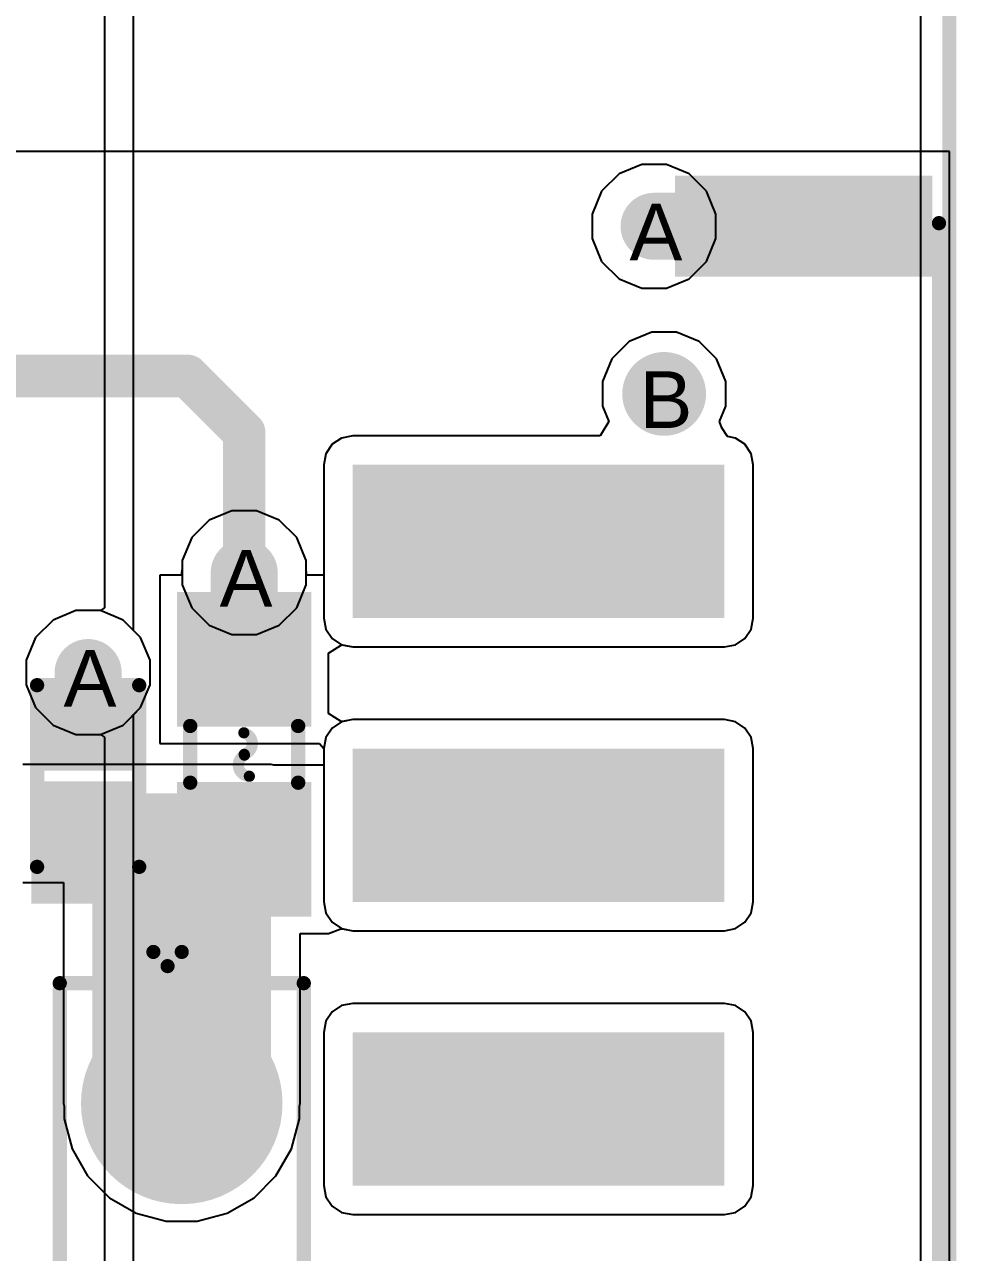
# Model space of a CAD drawing. Header units: inches. Extents: x 0 to 5271, y 0 to 5417.
# Drawn here: x 141.72 to 150.06, y 28.5 to 39.49 of the extents above; entities that cross this region are included whole.
import ezdxf

# ---------------------------------------------------------------- set-up
doc = ezdxf.new("R2010")
doc.units = ezdxf.units.IN
for name, color, linetype in [('Board_Outline', 216, 'Continuous'), ('Bottom Layer', 5, 'Continuous'), ('Bottom Overlay', 54, 'Continuous'), ('Bottom Paste', 16, 'Continuous'), ('Bottom Solder', 6, 'Continuous'), ('Drill Drawing', 1, 'Continuous'), ('Keep-Out Layer', 6, 'Continuous'), ('L2_GND1', 16, 'Continuous'), ('L3_SIG1', 76, 'Continuous'), ('L4_PWR', 90, 'Continuous'), ('L5_GND2', 156, 'Continuous'), ('L6_SIG2', 130, 'Continuous'), ('L7_GND3', 216, 'Continuous'), ('Pad Holes', 156, 'Continuous'), ('Top Layer', 1, 'Continuous'), ('Top Overlay', 2, 'Continuous'), ('Top Paste', 8, 'Continuous'), ('Top Solder', 216, 'Continuous'), ('Via Holes', 16, 'Continuous')]:
    doc.layers.add(name, color=color, linetype=linetype)
doc.styles.add('Arial', font='', dxfattribs={"height": 0.2})
doc.styles.get('Arial').set_extended_font_data('Arial')

# ---------------------------------------------------------------- blocks, each defined once
blk = doc.blocks.new('P____4_P___264')
at = {"layer": 'Top Layer'}
h = blk.add_hatch(color=1, dxfattribs=at)
edge = h.paths.add_edge_path()
edge.add_arc((-3.75, 0), 0.8, 0, 360)
h = blk.add_hatch(color=1, dxfattribs=at)
edge = h.paths.add_edge_path()
edge.add_arc((-1.25, 0), 0.8, 0, 360)
h = blk.add_hatch(color=1, dxfattribs=at)
edge = h.paths.add_edge_path()
edge.add_arc((1.25, 0), 0.8, 0, 360)
h = blk.add_hatch(color=1, dxfattribs=at)
edge = h.paths.add_edge_path()
edge.add_arc((3.75, 0), 0.8, 0, 360)
at = {"layer": 'Top Paste'}
h = blk.add_hatch(color=8, dxfattribs=at)
edge = h.paths.add_edge_path()
edge.add_arc((-3.75, 0), 0.8, 0, 360)
h = blk.add_hatch(color=8, dxfattribs=at)
edge = h.paths.add_edge_path()
edge.add_arc((-1.25, 0), 0.8, 0, 360)
h = blk.add_hatch(color=8, dxfattribs=at)
edge = h.paths.add_edge_path()
edge.add_arc((1.25, 0), 0.8, 0, 360)
h = blk.add_hatch(color=8, dxfattribs=at)
edge = h.paths.add_edge_path()
edge.add_arc((3.75, 0), 0.8, 0, 360)
at = {"layer": 'Top Solder'}
h = blk.add_hatch(color=216, dxfattribs=at)
edge = h.paths.add_edge_path()
edge.add_arc((-3.75, 0), 0.902, 0, 360)
h = blk.add_hatch(color=216, dxfattribs=at)
edge = h.paths.add_edge_path()
edge.add_arc((-1.25, 0), 0.902, 0, 360)
h = blk.add_hatch(color=216, dxfattribs=at)
edge = h.paths.add_edge_path()
edge.add_arc((1.25, 0), 0.902, 0, 360)
h = blk.add_hatch(color=216, dxfattribs=at)
edge = h.paths.add_edge_path()
edge.add_arc((3.75, 0), 0.902, 0, 360)
at = {"layer": 'Top Overlay'}
for points in [[(4.826, 1.092, 0.127, 0.127, 0), (-4.826, 1.092, 0.127, 0.127, 0)], [(-4.826, -1.092, 0.127, 0.127, 0), (-4.826, 1.092, 0.127, 0.127, 0)], [(4.826, -1.092, 0.127, 0.127, 0), (4.826, 1.092, 0.127, 0.127, 0)], [(-4.978, -0.127, 0.127, 0.127, 0), (-5.105, 0, 0.127, 0.127, 0)], [(-5.105, -0.254, 0.127, 0.127, 0), (-5.105, 0, 0.127, 0.127, 0)], [(-5.105, -0.254, 0.127, 0.127, 0), (-4.978, -0.127, 0.127, 0.127, 0)], [(4.826, -1.092, 0.127, 0.127, 0), (-4.826, -1.092, 0.127, 0.127, 0)]]:
    blk.add_lwpolyline(points, format="xyseb", dxfattribs=at)
for points in [[(-4.858, 1.092, 0.0635, 0.0635, 1), (-4.794, 1.092, 0.0635, 0.0635, 1)], [(-4.858, 1.092, 0.0635, 0.0635, 1), (-4.794, 1.092, 0.0635, 0.0635, 1)], [(4.794, 1.092, 0.0635, 0.0635, 1), (4.858, 1.092, 0.0635, 0.0635, 1)], [(4.794, 1.092, 0.0635, 0.0635, 1), (4.858, 1.092, 0.0635, 0.0635, 1)], [(-5.137, 0, 0.0635, 0.0635, 1), (-5.074, 0, 0.0635, 0.0635, 1)], [(-5.137, 0, 0.0635, 0.0635, 1), (-5.074, 0, 0.0635, 0.0635, 1)], [(-5.01, -0.127, 0.0635, 0.0635, 1), (-4.947, -0.127, 0.0635, 0.0635, 1)], [(-5.01, -0.127, 0.0635, 0.0635, 1), (-4.947, -0.127, 0.0635, 0.0635, 1)], [(-5.137, -0.254, 0.0635, 0.0635, 1), (-5.074, -0.254, 0.0635, 0.0635, 1)], [(-5.137, -0.254, 0.0635, 0.0635, 1), (-5.074, -0.254, 0.0635, 0.0635, 1)], [(-4.858, -1.092, 0.0635, 0.0635, 1), (-4.794, -1.092, 0.0635, 0.0635, 1)], [(-4.858, -1.092, 0.0635, 0.0635, 1), (-4.794, -1.092, 0.0635, 0.0635, 1)], [(4.794, -1.092, 0.0635, 0.0635, 1), (4.858, -1.092, 0.0635, 0.0635, 1)], [(4.794, -1.092, 0.0635, 0.0635, 1), (4.858, -1.092, 0.0635, 0.0635, 1)]]:
    blk.add_lwpolyline(points, format="xyseb", close=True, dxfattribs=at)
blk = doc.blocks.new('XKNANO_113_B_295')
at = {"layer": 'Bottom Layer'}
blk.add_hatch(color=5, dxfattribs=at).paths.add_polyline_path([(-6.85, 7.79), (-6.15, 7.79), (-6.15, 5.69), (-6.85, 5.69)])
at = {"layer": 'Bottom Paste'}
blk.add_hatch(color=16, dxfattribs=at).paths.add_polyline_path([(-6.85, 7.79), (-6.15, 7.79), (-6.15, 5.69), (-6.85, 5.69)])
at = {"layer": 'Bottom Solder'}
for points in [[(-6.952, 7.892), (-6.048, 7.892), (-6.048, 5.588), (-6.952, 5.588)], [(-5.102, 5.592), (-4.898, 5.592), (-4.898, 5.388), (-5.102, 5.388)]]:
    blk.add_hatch(color=6, dxfattribs=at).paths.add_polyline_path(points)
at = {"layer": 'Keep-Out Layer'}
for points in [[(-4.366, 2.702), (-2.994, 2.702), (-2.994, 6.029), (-4.366, 6.029)], [(-1.826, 2.702), (-0.454, 2.702), (-0.454, 6.029), (-1.826, 6.029)], [(0.714, 2.702), (2.086, 2.702), (2.086, 6.029), (0.714, 6.029)]]:
    blk.add_hatch(color=6, dxfattribs=at).paths.add_polyline_path(points)
at = {"layer": 'Pad Holes'}
h = blk.add_hatch(color=7, dxfattribs=at)
edge = h.paths.add_edge_path()
edge.add_arc((-5, 5.49), 0.375, 0, 360)
at = {"layer": 'Top Solder'}
blk.add_hatch(color=216, dxfattribs=at).paths.add_polyline_path([(-5.102, 5.592), (-4.898, 5.592), (-4.898, 5.388), (-5.102, 5.388)])
at = {"layer": 'Bottom Overlay'}
blk.add_lwpolyline([(6.502, 7.95, 0.127, 0.127, 0), (-6.528, 7.95, 0.127, 0.127, 0)], format="xyseb", dxfattribs=at)
blk.add_lwpolyline([(-6.56, 7.95, 0.0635, 0.0635, 1), (-6.496, 7.95, 0.0635, 0.0635, 1)], format="xyseb", close=True, dxfattribs=at)
blk = doc.blocks.new('F____0603_299')
at = {"layer": 'Top Layer'}
for points in [[(-0.35, -0.5), (-1.35, -0.5), (-1.35, 0.5), (-0.35, 0.5)], [(1.35, -0.5), (0.35, -0.5), (0.35, 0.5), (1.35, 0.5)]]:
    blk.add_hatch(color=1, dxfattribs=at).paths.add_polyline_path(points)
at = {"layer": 'Top Paste'}
for points in [[(-0.35, -0.5), (-1.35, -0.5), (-1.35, 0.5), (-0.35, 0.5)], [(1.35, -0.5), (0.35, -0.5), (0.35, 0.5), (1.35, 0.5)]]:
    blk.add_hatch(color=8, dxfattribs=at).paths.add_polyline_path(points)
at = {"layer": 'Top Solder'}
for points in [[(-0.248, -0.602), (-1.452, -0.602), (-1.452, 0.602), (-0.248, 0.602)], [(1.452, -0.602), (0.248, -0.602), (0.248, 0.602), (1.452, 0.602)]]:
    blk.add_hatch(color=216, dxfattribs=at).paths.add_polyline_path(points)
at = {"layer": 'Top Overlay'}
for points in [[(0.254, 0.483, 0.127, 0.127, 0), (-0.254, 0.483, 0.127, 0.127, 0)], [(-0.193, -0.003, 0.1, 0.1, -0.770164), (0, 0, 0.1, 0.1, 0)], [(0.196, 0.046, 0.1, 0.1, -0.784117), (0.007, 0.002, 0.1, 0.1, 0)], [(0.254, -0.483, 0.127, 0.127, 0), (-0.254, -0.483, 0.127, 0.127, 0)]]:
    blk.add_lwpolyline(points, format="xyseb", dxfattribs=at)
for points in [[(-0.286, 0.483, 0.0635, 0.0635, 1), (-0.222, 0.483, 0.0635, 0.0635, 1)], [(0.222, 0.483, 0.0635, 0.0635, 1), (0.286, 0.483, 0.0635, 0.0635, 1)], [(-0.218, -0.003, 0.05, 0.05, 1), (-0.168, -0.003, 0.05, 0.05, 1)], [(-0.025, 0, 0.05, 0.05, 1), (0.025, 0, 0.05, 0.05, 1)], [(-0.018, 0.002, 0.05, 0.05, 1), (0.032, 0.002, 0.05, 0.05, 1)], [(0.171, 0.046, 0.05, 0.05, 1), (0.221, 0.046, 0.05, 0.05, 1)], [(-0.286, -0.483, 0.0635, 0.0635, 1), (-0.222, -0.483, 0.0635, 0.0635, 1)], [(0.222, -0.483, 0.0635, 0.0635, 1), (0.286, -0.483, 0.0635, 0.0635, 1)]]:
    blk.add_lwpolyline(points, format="xyseb", close=True, dxfattribs=at)
blk = doc.blocks.new('DFN1006_2L__301')
at = {"layer": 'Top Layer'}
for points in [[(-0.7, 0.33), (-0.15, 0.33), (-0.15, -0.33), (-0.7, -0.33)], [(0.15, 0.33), (0.7, 0.33), (0.7, -0.33), (0.15, -0.33)]]:
    blk.add_hatch(color=1, dxfattribs=at).paths.add_polyline_path(points)
at = {"layer": 'Top Overlay'}
blk.add_hatch(color=2, dxfattribs=at).paths.add_polyline_path([(-1.143, -0.507), (-0.813, -0.507), (-0.813, 0.509), (-1.143, 0.509)])
at = {"layer": 'Top Paste'}
for points in [[(-0.7, 0.33), (-0.15, 0.33), (-0.15, -0.33), (-0.7, -0.33)], [(0.15, 0.33), (0.7, 0.33), (0.7, -0.33), (0.15, -0.33)]]:
    blk.add_hatch(color=8, dxfattribs=at).paths.add_polyline_path(points)
at = {"layer": 'Top Solder'}
for points in [[(-0.802, 0.432), (-0.048, 0.432), (-0.048, -0.432), (-0.802, -0.432)], [(0.048, 0.432), (0.802, 0.432), (0.802, -0.432), (0.048, -0.432)]]:
    blk.add_hatch(color=216, dxfattribs=at).paths.add_polyline_path(points)
at = {"layer": 'Top Overlay'}
for points in [[(-0.813, 0.457, 0.127, 0.127, 0), (-0.813, -0.457, 0.127, 0.127, 0)], [(-0.813, 0.457, 0.127, 0.127, 0), (0.813, 0.457, 0.127, 0.127, 0)], [(0.813, 0.457, 0.127, 0.127, 0), (0.813, -0.457, 0.127, 0.127, 0)], [(-0.813, -0.457, 0.127, 0.127, 0), (0.813, -0.457, 0.127, 0.127, 0)]]:
    blk.add_lwpolyline(points, format="xyseb", dxfattribs=at)
for points in [[(-0.845, 0.457, 0.0635, 0.0635, 1), (-0.781, 0.457, 0.0635, 0.0635, 1)], [(-0.845, 0.457, 0.0635, 0.0635, 1), (-0.781, 0.457, 0.0635, 0.0635, 1)], [(0.781, 0.457, 0.0635, 0.0635, 1), (0.845, 0.457, 0.0635, 0.0635, 1)], [(0.781, 0.457, 0.0635, 0.0635, 1), (0.845, 0.457, 0.0635, 0.0635, 1)], [(-0.845, -0.457, 0.0635, 0.0635, 1), (-0.781, -0.457, 0.0635, 0.0635, 1)], [(-0.845, -0.457, 0.0635, 0.0635, 1), (-0.781, -0.457, 0.0635, 0.0635, 1)], [(0.781, -0.457, 0.0635, 0.0635, 1), (0.845, -0.457, 0.0635, 0.0635, 1)], [(0.781, -0.457, 0.0635, 0.0635, 1), (0.845, -0.457, 0.0635, 0.0635, 1)]]:
    blk.add_lwpolyline(points, format="xyseb", close=True, dxfattribs=at)

msp = doc.modelspace()

# ---------------------------------------------------------------- hatches: boundary and pattern name
at = {"layer": 'Bottom Layer'}
h = msp.add_hatch(color=5, dxfattribs=at)
edge = h.paths.add_edge_path()
edge.add_arc((147.357, 37.686), 0.3, 0, 360)
msp.add_hatch(color=5, dxfattribs=at).paths.add_polyline_path([(148.697, 37.386), (148.697, 37.987), (147.357, 37.987), (147.357, 37.386)])
h = msp.add_hatch(color=5, dxfattribs=at)
edge = h.paths.add_edge_path()
edge.add_arc((143.688, 34.586), 0.3, 0, 360)
h = msp.add_hatch(color=5, dxfattribs=at)
edge = h.paths.add_edge_path()
edge.add_arc((142.291, 33.692), 0.3, 0, 360)
at = {"layer": 'L2_GND1'}
h = msp.add_hatch(color=16, dxfattribs=at)
edge = h.paths.add_edge_path()
edge.add_arc((147.357, 37.686), 0.3, 0, 360)
h = msp.add_hatch(color=16, dxfattribs=at)
edge = h.paths.add_edge_path()
edge.add_arc((143.688, 34.586), 0.3, 0, 360)
h = msp.add_hatch(color=16, dxfattribs=at)
edge = h.paths.add_edge_path()
edge.add_arc((142.291, 33.692), 0.3, 0, 360)
at = {"layer": 'L3_SIG1'}
h = msp.add_hatch(color=76, dxfattribs=at)
edge = h.paths.add_edge_path()
edge.add_arc((147.357, 37.686), 0.3, 0, 360)
h = msp.add_hatch(color=76, dxfattribs=at)
edge = h.paths.add_edge_path()
edge.add_arc((143.688, 34.586), 0.3, 0, 360)
h = msp.add_hatch(color=76, dxfattribs=at)
edge = h.paths.add_edge_path()
edge.add_arc((142.291, 33.692), 0.3, 0, 360)
at = {"layer": 'L4_PWR'}
h = msp.add_hatch(color=90, dxfattribs=at)
edge = h.paths.add_edge_path()
edge.add_arc((147.357, 37.686), 0.3, 0, 360)
h = msp.add_hatch(color=90, dxfattribs=at)
edge = h.paths.add_edge_path()
edge.add_arc((143.688, 34.586), 0.3, 0, 360)
h = msp.add_hatch(color=90, dxfattribs=at)
edge = h.paths.add_edge_path()
edge.add_arc((142.291, 33.692), 0.3, 0, 360)
at = {"layer": 'L5_GND2'}
h = msp.add_hatch(color=156, dxfattribs=at)
edge = h.paths.add_edge_path()
edge.add_arc((147.357, 37.686), 0.3, 0, 360)
h = msp.add_hatch(color=156, dxfattribs=at)
edge = h.paths.add_edge_path()
edge.add_arc((143.688, 34.586), 0.3, 0, 360)
h = msp.add_hatch(color=156, dxfattribs=at)
edge = h.paths.add_edge_path()
edge.add_arc((142.291, 33.692), 0.3, 0, 360)
at = {"layer": 'L6_SIG2'}
h = msp.add_hatch(color=130, dxfattribs=at)
edge = h.paths.add_edge_path()
edge.add_arc((147.357, 37.686), 0.3, 0, 360)
h = msp.add_hatch(color=130, dxfattribs=at)
edge = h.paths.add_edge_path()
edge.add_arc((143.688, 34.586), 0.3, 0, 360)
h = msp.add_hatch(color=130, dxfattribs=at)
edge = h.paths.add_edge_path()
edge.add_arc((142.291, 33.692), 0.3, 0, 360)
at = {"layer": 'L7_GND3'}
h = msp.add_hatch(color=216, dxfattribs=at)
edge = h.paths.add_edge_path()
edge.add_arc((147.357, 37.686), 0.3, 0, 360)
h = msp.add_hatch(color=216, dxfattribs=at)
edge = h.paths.add_edge_path()
edge.add_arc((143.688, 34.586), 0.3, 0, 360)
h = msp.add_hatch(color=216, dxfattribs=at)
edge = h.paths.add_edge_path()
edge.add_arc((142.291, 33.692), 0.3, 0, 360)
at = {"layer": 'Top Layer'}
h = msp.add_hatch(color=1, dxfattribs=at)
edge = h.paths.add_edge_path()
edge.add_arc((147.357, 37.686), 0.3, 0, 360)
h = msp.add_hatch(color=1, dxfattribs=at)
edge = h.paths.add_edge_path()
edge.add_arc((143.688, 34.586), 0.3, 0, 360)
for points in [[(143.988, 34.586), (143.387, 34.586), (143.387, 33.809), (143.988, 33.809)], [(142.591, 33.692), (141.99, 33.692), (141.99, 32.914), (142.591, 32.914)], [(142.329, 29.836), (143.929, 29.836), (143.929, 32.61), (142.329, 32.61)]]:
    msp.add_hatch(color=1, dxfattribs=at).paths.add_polyline_path(points)
h = msp.add_hatch(color=1, dxfattribs=at)
edge = h.paths.add_edge_path()
edge.add_arc((142.291, 33.692), 0.3, 0, 360)
at = {"layer": 'Via Holes'}
h = msp.add_hatch(color=7, dxfattribs=at)
edge = h.paths.add_edge_path()
edge.add_arc((147.357, 37.686), 0.15, 0, 360)
h = msp.add_hatch(color=7, dxfattribs=at)
edge = h.paths.add_edge_path()
edge.add_arc((143.688, 34.586), 0.15, 0, 360)
h = msp.add_hatch(color=7, dxfattribs=at)
edge = h.paths.add_edge_path()
edge.add_arc((142.291, 33.692), 0.15, 0, 360)

# ---------------------------------------------------------------- linework, layer by layer
at = {"layer": 'Board_Outline'}
msp.add_lwpolyline([(150, 0, 0.127, 0.127, 0), (150, 110, 0.127, 0.127, 0)], format="xyseb", dxfattribs=at)
at = {"layer": 'Bottom Layer'}
for p, q in [((149.741, 53.094), (149.741, 38.354)), ((150, 38.354), (134.544, 38.354)), ((149.741, 38.354), (134.544, 38.354)), ((150, 9.511), (150, 38.354))]:
    msp.add_line(p, q, dxfattribs=at)
for points in [[(136.677, 36.347, 0.381, 0.381, 0), (143.18, 36.347, 0.381, 0.381, 0)], [(143.18, 36.347, 0.381, 0.381, 0), (143.688, 35.839, 0.381, 0.381, 0)], [(143.688, 34.586, 0.381, 0.381, 0), (143.688, 35.839, 0.381, 0.381, 0)]]:
    msp.add_lwpolyline(points, format="xyseb", dxfattribs=at)
for points in [[(143.085, 36.347, 0.191, 0.191, 1), (143.275, 36.347, 0.191, 0.191, 1)], [(143.085, 36.347, 0.191, 0.191, 1), (143.275, 36.347, 0.191, 0.191, 1)], [(143.593, 35.839, 0.191, 0.191, 1), (143.783, 35.839, 0.191, 0.191, 1)], [(143.593, 35.839, 0.191, 0.191, 1), (143.783, 35.839, 0.191, 0.191, 1)], [(143.593, 34.586, 0.191, 0.191, 1), (143.783, 34.586, 0.191, 0.191, 1)]]:
    msp.add_lwpolyline(points, format="xyseb", close=True, dxfattribs=at)
at = {"layer": 'L2_GND1'}
for p, q in [((149.741, 42.309), (149.741, 0.483)), ((147.043, 38.156), (146.887, 38)), ((147.247, 38.24), (147.043, 38.156)), ((147.467, 38.24), (147.247, 38.24)), ((147.671, 38.156), (147.467, 38.24)), ((147.827, 38), (147.671, 38.156)), ((146.887, 38), (146.803, 37.796)), ((147.911, 37.796), (147.827, 38)), ((146.803, 37.796), (146.803, 37.576)), ((147.911, 37.576), (147.911, 37.796)), ((146.803, 37.576), (146.887, 37.372)), ((147.827, 37.372), (147.911, 37.576)), ((146.887, 37.372), (147.043, 37.216)), ((147.671, 37.216), (147.827, 37.372)), ((147.043, 37.216), (147.247, 37.132)), ((147.467, 37.132), (147.671, 37.216)), ((147.247, 37.132), (147.467, 37.132)), ((147.337, 36.739), (147.134, 36.655)), ((147.557, 36.739), (147.337, 36.739)), ((147.76, 36.655), (147.557, 36.739)), ((147.134, 36.655), (146.978, 36.499)), ((147.916, 36.499), (147.76, 36.655)), ((146.978, 36.499), (146.894, 36.296)), ((148, 36.296), (147.916, 36.499)), ((146.894, 36.296), (146.894, 36.076)), ((148, 36.076), (148, 36.296)), ((146.894, 36.076), (146.951, 35.938)), ((147.943, 35.938), (148, 36.076)), ((146.951, 35.938), (146.874, 35.811)), ((147.962, 35.882), (147.943, 35.938)), ((148.014, 35.806), (147.962, 35.882)), ((144.475, 35.735), (144.419, 35.651)), ((144.559, 35.791), (144.475, 35.735)), ((144.659, 35.811), (144.559, 35.791)), ((146.874, 35.811), (144.659, 35.811)), ((148.015, 35.805), (148.014, 35.806)), ((148.085, 35.791), (148.015, 35.805)), ((148.169, 35.735), (148.085, 35.791)), ((148.225, 35.651), (148.169, 35.735)), ((144.419, 35.651), (144.4, 35.552)), ((148.245, 35.552), (148.225, 35.651)), ((144.4, 35.552), (144.4, 34.18)), ((148.245, 34.18), (148.245, 35.552)), ((143.578, 35.14), (143.374, 35.056)), ((143.798, 35.14), (143.578, 35.14)), ((144.002, 35.056), (143.798, 35.14)), ((143.374, 35.056), (143.218, 34.9)), ((144.158, 34.9), (144.002, 35.056)), ((143.218, 34.9), (143.134, 34.696)), ((144.242, 34.696), (144.158, 34.9)), ((143.134, 34.696), (143.134, 34.476)), ((144.242, 34.476), (144.242, 34.696)), ((143.134, 34.476), (143.218, 34.272)), ((144.158, 34.272), (144.242, 34.476)), ((142.181, 34.246), (141.977, 34.162)), ((142.401, 34.246), (142.181, 34.246)), ((142.605, 34.162), (142.401, 34.246)), ((143.218, 34.272), (143.374, 34.117)), ((144.002, 34.117), (144.158, 34.272)), ((144.4, 34.18), (144.419, 34.081)), ((148.225, 34.081), (148.245, 34.18)), ((141.977, 34.162), (141.821, 34.006)), ((142.761, 34.006), (142.605, 34.162)), ((143.374, 34.117), (143.578, 34.032)), ((143.798, 34.032), (144.002, 34.117)), ((144.419, 34.081), (144.475, 33.997)), ((148.169, 33.997), (148.225, 34.081)), ((141.821, 34.006), (141.737, 33.802)), ((142.845, 33.802), (142.761, 34.006)), ((143.578, 34.032), (143.798, 34.032)), ((144.475, 33.997), (144.559, 33.941)), ((148.085, 33.941), (148.169, 33.997)), ((144.559, 33.941), (144.659, 33.921)), ((144.659, 33.921), (147.986, 33.921)), ((147.986, 33.921), (148.085, 33.941)), ((141.737, 33.802), (141.737, 33.582)), ((142.845, 33.582), (142.845, 33.802)), ((141.737, 33.582), (141.821, 33.378)), ((142.761, 33.378), (142.845, 33.582)), ((141.821, 33.378), (141.977, 33.222)), ((142.605, 33.222), (142.761, 33.378)), ((141.977, 33.222), (142.181, 33.138)), ((142.401, 33.138), (142.605, 33.222)), ((144.476, 33.195), (144.419, 33.111)), ((144.56, 33.251), (144.476, 33.195)), ((144.659, 33.271), (144.56, 33.251)), ((147.986, 33.271), (144.659, 33.271)), ((148.085, 33.251), (147.986, 33.271)), ((148.169, 33.195), (148.085, 33.251)), ((148.225, 33.111), (148.169, 33.195)), ((142.181, 33.138), (142.401, 33.138)), ((144.419, 33.111), (144.4, 33.012)), ((148.245, 33.012), (148.225, 33.111)), ((144.4, 33.012), (144.4, 31.64)), ((148.245, 31.64), (148.245, 33.012)), ((144.4, 31.64), (144.419, 31.541)), ((144.419, 31.541), (144.476, 31.457)), ((148.169, 31.457), (148.225, 31.541)), ((148.225, 31.541), (148.245, 31.64)), ((144.476, 31.457), (144.56, 31.401)), ((148.085, 31.401), (148.169, 31.457)), ((144.56, 31.401), (144.659, 31.381)), ((144.659, 31.381), (147.986, 31.381)), ((147.986, 31.381), (148.085, 31.401)), ((144.56, 30.711), (144.476, 30.655)), ((144.659, 30.731), (144.56, 30.711)), ((147.986, 30.731), (144.659, 30.731)), ((148.085, 30.711), (147.986, 30.731)), ((148.169, 30.655), (148.085, 30.711)), ((144.419, 30.571), (144.4, 30.472)), ((144.476, 30.655), (144.419, 30.571)), ((148.225, 30.571), (148.169, 30.655)), ((148.245, 30.472), (148.225, 30.571)), ((144.4, 30.472), (144.4, 29.1)), ((148.245, 29.1), (148.245, 30.472)), ((144.4, 29.1), (144.419, 29.001)), ((148.225, 29.001), (148.245, 29.1)), ((144.419, 29.001), (144.476, 28.917)), ((144.476, 28.917), (144.56, 28.861)), ((148.085, 28.861), (148.169, 28.917)), ((148.169, 28.917), (148.225, 29.001)), ((144.56, 28.861), (144.659, 28.841)), ((144.659, 28.841), (147.986, 28.841)), ((147.986, 28.841), (148.085, 28.861))]:
    msp.add_line(p, q, dxfattribs=at)
at = {"layer": 'L3_SIG1'}
for p, q in [((149.741, 109.741), (149.741, 0.259)), ((147.337, 36.739), (147.134, 36.655)), ((147.557, 36.739), (147.337, 36.739)), ((147.76, 36.655), (147.557, 36.739)), ((147.134, 36.655), (146.978, 36.499)), ((147.916, 36.499), (147.76, 36.655)), ((146.978, 36.499), (146.894, 36.296)), ((148, 36.296), (147.916, 36.499)), ((146.894, 36.296), (146.894, 36.076)), ((148, 36.076), (148, 36.296)), ((146.894, 36.076), (146.951, 35.938)), ((147.943, 35.938), (148, 36.076)), ((146.951, 35.938), (146.874, 35.811)), ((147.962, 35.882), (147.943, 35.938)), ((148.014, 35.806), (147.962, 35.882)), ((144.475, 35.735), (144.419, 35.651)), ((144.559, 35.791), (144.475, 35.735)), ((144.659, 35.811), (144.559, 35.791)), ((146.874, 35.811), (144.659, 35.811)), ((148.015, 35.805), (148.014, 35.806)), ((148.085, 35.791), (148.015, 35.805)), ((148.169, 35.735), (148.085, 35.791)), ((148.225, 35.651), (148.169, 35.735)), ((144.419, 35.651), (144.4, 35.552)), ((148.245, 35.552), (148.225, 35.651)), ((144.4, 35.552), (144.4, 34.18)), ((148.245, 34.18), (148.245, 35.552)), ((143.578, 35.14), (143.374, 35.056)), ((143.798, 35.14), (143.578, 35.14)), ((144.002, 35.056), (143.798, 35.14)), ((143.374, 35.056), (143.218, 34.9)), ((144.158, 34.9), (144.002, 35.056)), ((143.218, 34.9), (143.134, 34.696)), ((144.242, 34.696), (144.158, 34.9)), ((143.134, 34.696), (143.134, 34.476)), ((144.242, 34.476), (144.242, 34.696)), ((143.134, 34.476), (143.218, 34.272)), ((144.158, 34.272), (144.242, 34.476)), ((143.218, 34.272), (143.374, 34.117)), ((144.002, 34.117), (144.158, 34.272)), ((144.4, 34.18), (144.419, 34.081)), ((148.225, 34.081), (148.245, 34.18)), ((143.374, 34.117), (143.578, 34.032)), ((143.798, 34.032), (144.002, 34.117)), ((144.419, 34.081), (144.475, 33.997)), ((148.169, 33.997), (148.225, 34.081)), ((143.578, 34.032), (143.798, 34.032)), ((144.475, 33.997), (144.559, 33.941)), ((148.085, 33.941), (148.169, 33.997)), ((144.559, 33.941), (144.659, 33.921)), ((144.659, 33.921), (147.986, 33.921)), ((147.986, 33.921), (148.085, 33.941)), ((144.476, 33.195), (144.419, 33.111)), ((144.56, 33.251), (144.476, 33.195)), ((144.659, 33.271), (144.56, 33.251)), ((147.986, 33.271), (144.659, 33.271)), ((148.085, 33.251), (147.986, 33.271)), ((148.169, 33.195), (148.085, 33.251)), ((148.225, 33.111), (148.169, 33.195)), ((144.419, 33.111), (144.4, 33.012)), ((148.245, 33.012), (148.225, 33.111)), ((144.4, 33.012), (144.4, 31.64)), ((148.245, 31.64), (148.245, 33.012)), ((144.4, 31.64), (144.419, 31.541)), ((144.419, 31.541), (144.476, 31.457)), ((148.169, 31.457), (148.225, 31.541)), ((148.225, 31.541), (148.245, 31.64)), ((144.476, 31.457), (144.56, 31.401)), ((148.085, 31.401), (148.169, 31.457)), ((144.56, 31.401), (144.659, 31.381)), ((144.659, 31.381), (147.986, 31.381)), ((147.986, 31.381), (148.085, 31.401)), ((144.56, 30.711), (144.476, 30.655)), ((144.659, 30.731), (144.56, 30.711)), ((147.986, 30.731), (144.659, 30.731)), ((148.085, 30.711), (147.986, 30.731)), ((148.169, 30.655), (148.085, 30.711)), ((144.419, 30.571), (144.4, 30.472)), ((144.476, 30.655), (144.419, 30.571)), ((148.225, 30.571), (148.169, 30.655)), ((148.245, 30.472), (148.225, 30.571)), ((144.4, 30.472), (144.4, 29.1)), ((148.245, 29.1), (148.245, 30.472)), ((144.4, 29.1), (144.419, 29.001)), ((148.225, 29.001), (148.245, 29.1)), ((144.419, 29.001), (144.476, 28.917)), ((144.476, 28.917), (144.56, 28.861)), ((148.085, 28.861), (148.169, 28.917)), ((148.169, 28.917), (148.225, 29.001)), ((144.56, 28.861), (144.659, 28.841)), ((144.659, 28.841), (147.986, 28.841)), ((147.986, 28.841), (148.085, 28.861))]:
    msp.add_line(p, q, dxfattribs=at)
at = {"layer": 'L4_PWR'}
for p, q in [((149.741, 42.309), (149.741, 11.582)), ((142.438, 41.967), (142.438, 34.271)), ((142.697, 34.069), (142.697, 41.967)), ((147.043, 38.156), (146.887, 38)), ((147.247, 38.24), (147.043, 38.156)), ((147.467, 38.24), (147.247, 38.24)), ((147.671, 38.156), (147.467, 38.24)), ((147.827, 38), (147.671, 38.156)), ((146.887, 38), (146.803, 37.796)), ((147.911, 37.796), (147.827, 38)), ((146.803, 37.796), (146.803, 37.576)), ((147.911, 37.576), (147.911, 37.796)), ((146.803, 37.576), (146.887, 37.372)), ((147.827, 37.372), (147.911, 37.576)), ((146.887, 37.372), (147.043, 37.216)), ((147.671, 37.216), (147.827, 37.372)), ((147.043, 37.216), (147.247, 37.132)), ((147.467, 37.132), (147.671, 37.216)), ((147.247, 37.132), (147.467, 37.132)), ((147.337, 36.739), (147.134, 36.655)), ((147.557, 36.739), (147.337, 36.739)), ((147.76, 36.655), (147.557, 36.739)), ((147.134, 36.655), (146.978, 36.499)), ((147.916, 36.499), (147.76, 36.655)), ((146.978, 36.499), (146.894, 36.296)), ((148, 36.296), (147.916, 36.499)), ((146.894, 36.296), (146.894, 36.076)), ((148, 36.076), (148, 36.296)), ((146.894, 36.076), (146.951, 35.938)), ((147.943, 35.938), (148, 36.076)), ((146.951, 35.938), (146.874, 35.811)), ((147.962, 35.882), (147.943, 35.938)), ((148.014, 35.806), (147.962, 35.882)), ((144.475, 35.735), (144.419, 35.651)), ((144.559, 35.791), (144.475, 35.735)), ((144.659, 35.811), (144.559, 35.791)), ((146.874, 35.811), (144.659, 35.811)), ((148.015, 35.805), (148.014, 35.806)), ((148.085, 35.791), (148.015, 35.805)), ((148.169, 35.735), (148.085, 35.791)), ((148.225, 35.651), (148.169, 35.735)), ((144.419, 35.651), (144.4, 35.552)), ((148.245, 35.552), (148.225, 35.651)), ((144.4, 35.552), (144.4, 34.18)), ((148.245, 34.18), (148.245, 35.552)), ((143.578, 35.14), (143.374, 35.056)), ((143.798, 35.14), (143.578, 35.14)), ((144.002, 35.056), (143.798, 35.14)), ((143.374, 35.056), (143.218, 34.9)), ((144.158, 34.9), (144.002, 35.056)), ((143.218, 34.9), (143.134, 34.696)), ((144.242, 34.696), (144.158, 34.9)), ((143.134, 34.696), (143.134, 34.476)), ((144.242, 34.476), (144.242, 34.696)), ((143.134, 34.476), (143.218, 34.272)), ((144.158, 34.272), (144.242, 34.476)), ((142.181, 34.246), (141.977, 34.162)), ((142.401, 34.246), (142.181, 34.246)), ((142.438, 34.271), (142.401, 34.246)), ((143.218, 34.272), (143.374, 34.117)), ((144.002, 34.117), (144.158, 34.272)), ((144.4, 34.18), (144.419, 34.081)), ((148.225, 34.081), (148.245, 34.18)), ((141.977, 34.162), (141.821, 34.006)), ((142.761, 34.006), (142.697, 34.069)), ((143.374, 34.117), (143.578, 34.032)), ((143.798, 34.032), (144.002, 34.117)), ((144.419, 34.081), (144.475, 33.997)), ((148.169, 33.997), (148.225, 34.081)), ((141.821, 34.006), (141.737, 33.802)), ((142.845, 33.802), (142.761, 34.006)), ((143.578, 34.032), (143.798, 34.032)), ((144.475, 33.997), (144.559, 33.941)), ((148.085, 33.941), (148.169, 33.997)), ((144.559, 33.941), (144.659, 33.921)), ((144.659, 33.921), (147.986, 33.921)), ((147.986, 33.921), (148.085, 33.941)), ((141.737, 33.802), (141.737, 33.582)), ((142.845, 33.582), (142.845, 33.802)), ((141.737, 33.582), (141.821, 33.378)), ((142.761, 33.378), (142.845, 33.582)), ((141.821, 33.378), (141.977, 33.222)), ((142.697, 33.315), (142.761, 33.378)), ((142.697, 15.443), (142.697, 33.315)), ((141.977, 33.222), (142.181, 33.138)), ((144.476, 33.195), (144.419, 33.111)), ((144.56, 33.251), (144.476, 33.195)), ((144.659, 33.271), (144.56, 33.251)), ((147.986, 33.271), (144.659, 33.271)), ((148.085, 33.251), (147.986, 33.271)), ((148.169, 33.195), (148.085, 33.251)), ((148.225, 33.111), (148.169, 33.195)), ((142.181, 33.138), (142.401, 33.138)), ((142.401, 33.138), (142.438, 33.113)), ((142.438, 33.113), (142.438, 15.702)), ((144.419, 33.111), (144.4, 33.012)), ((148.245, 33.012), (148.225, 33.111)), ((144.4, 33.012), (144.4, 31.64)), ((148.245, 31.64), (148.245, 33.012)), ((144.4, 31.64), (144.419, 31.541)), ((144.419, 31.541), (144.476, 31.457)), ((148.169, 31.457), (148.225, 31.541)), ((148.225, 31.541), (148.245, 31.64)), ((144.476, 31.457), (144.56, 31.401)), ((148.085, 31.401), (148.169, 31.457)), ((144.56, 31.401), (144.659, 31.381)), ((144.659, 31.381), (147.986, 31.381)), ((147.986, 31.381), (148.085, 31.401)), ((144.56, 30.711), (144.476, 30.655)), ((144.659, 30.731), (144.56, 30.711)), ((147.986, 30.731), (144.659, 30.731)), ((148.085, 30.711), (147.986, 30.731)), ((148.169, 30.655), (148.085, 30.711)), ((144.419, 30.571), (144.4, 30.472)), ((144.476, 30.655), (144.419, 30.571)), ((148.225, 30.571), (148.169, 30.655)), ((148.245, 30.472), (148.225, 30.571)), ((144.4, 30.472), (144.4, 29.1)), ((148.245, 29.1), (148.245, 30.472)), ((144.4, 29.1), (144.419, 29.001)), ((148.225, 29.001), (148.245, 29.1)), ((144.419, 29.001), (144.476, 28.917)), ((144.476, 28.917), (144.56, 28.861)), ((148.085, 28.861), (148.169, 28.917)), ((148.169, 28.917), (148.225, 29.001)), ((144.56, 28.861), (144.659, 28.841)), ((144.659, 28.841), (147.986, 28.841)), ((147.986, 28.841), (148.085, 28.861))]:
    msp.add_line(p, q, dxfattribs=at)
at = {"layer": 'L5_GND2'}
for p, q in [((149.741, 109.741), (149.741, 0.259)), ((147.337, 36.739), (147.134, 36.655)), ((147.557, 36.739), (147.337, 36.739)), ((147.76, 36.655), (147.557, 36.739)), ((147.134, 36.655), (146.978, 36.499)), ((147.916, 36.499), (147.76, 36.655)), ((146.978, 36.499), (146.894, 36.296)), ((148, 36.296), (147.916, 36.499)), ((146.894, 36.296), (146.894, 36.076)), ((148, 36.076), (148, 36.296)), ((146.894, 36.076), (146.951, 35.938)), ((147.943, 35.938), (148, 36.076)), ((146.951, 35.938), (146.874, 35.811)), ((147.962, 35.882), (147.943, 35.938)), ((148.014, 35.806), (147.962, 35.882)), ((144.475, 35.735), (144.419, 35.651)), ((144.559, 35.791), (144.475, 35.735)), ((144.659, 35.811), (144.559, 35.791)), ((146.874, 35.811), (144.659, 35.811)), ((148.015, 35.805), (148.014, 35.806)), ((148.085, 35.791), (148.015, 35.805)), ((148.169, 35.735), (148.085, 35.791)), ((148.225, 35.651), (148.169, 35.735)), ((144.419, 35.651), (144.4, 35.552)), ((148.245, 35.552), (148.225, 35.651)), ((144.4, 35.552), (144.4, 34.18)), ((148.245, 34.18), (148.245, 35.552)), ((143.578, 35.14), (143.374, 35.056)), ((143.798, 35.14), (143.578, 35.14)), ((144.002, 35.056), (143.798, 35.14)), ((143.374, 35.056), (143.218, 34.9)), ((144.158, 34.9), (144.002, 35.056)), ((143.218, 34.9), (143.134, 34.696)), ((144.242, 34.696), (144.158, 34.9)), ((143.134, 34.696), (143.134, 34.476)), ((144.242, 34.476), (144.242, 34.696)), ((143.134, 34.476), (143.218, 34.272)), ((144.158, 34.272), (144.242, 34.476)), ((143.218, 34.272), (143.374, 34.117)), ((144.002, 34.117), (144.158, 34.272)), ((144.4, 34.18), (144.419, 34.081)), ((148.225, 34.081), (148.245, 34.18)), ((143.374, 34.117), (143.578, 34.032)), ((143.798, 34.032), (144.002, 34.117)), ((144.419, 34.081), (144.475, 33.997)), ((148.169, 33.997), (148.225, 34.081)), ((143.578, 34.032), (143.798, 34.032)), ((144.475, 33.997), (144.559, 33.941)), ((148.085, 33.941), (148.169, 33.997)), ((144.559, 33.941), (144.659, 33.921)), ((144.659, 33.921), (147.986, 33.921)), ((147.986, 33.921), (148.085, 33.941)), ((144.476, 33.195), (144.419, 33.111)), ((144.56, 33.251), (144.476, 33.195)), ((144.659, 33.271), (144.56, 33.251)), ((147.986, 33.271), (144.659, 33.271)), ((148.085, 33.251), (147.986, 33.271)), ((148.169, 33.195), (148.085, 33.251)), ((148.225, 33.111), (148.169, 33.195)), ((144.419, 33.111), (144.4, 33.012)), ((148.245, 33.012), (148.225, 33.111)), ((144.4, 33.012), (144.4, 31.64)), ((148.245, 31.64), (148.245, 33.012)), ((144.4, 31.64), (144.419, 31.541)), ((144.419, 31.541), (144.476, 31.457)), ((148.169, 31.457), (148.225, 31.541)), ((148.225, 31.541), (148.245, 31.64)), ((144.476, 31.457), (144.56, 31.401)), ((148.085, 31.401), (148.169, 31.457)), ((144.56, 31.401), (144.659, 31.381)), ((144.659, 31.381), (147.986, 31.381)), ((147.986, 31.381), (148.085, 31.401)), ((144.56, 30.711), (144.476, 30.655)), ((144.659, 30.731), (144.56, 30.711)), ((147.986, 30.731), (144.659, 30.731)), ((148.085, 30.711), (147.986, 30.731)), ((148.169, 30.655), (148.085, 30.711)), ((144.419, 30.571), (144.4, 30.472)), ((144.476, 30.655), (144.419, 30.571)), ((148.225, 30.571), (148.169, 30.655)), ((148.245, 30.472), (148.225, 30.571)), ((144.4, 30.472), (144.4, 29.1)), ((148.245, 29.1), (148.245, 30.472)), ((144.4, 29.1), (144.419, 29.001)), ((148.225, 29.001), (148.245, 29.1)), ((144.419, 29.001), (144.476, 28.917)), ((144.476, 28.917), (144.56, 28.861)), ((148.085, 28.861), (148.169, 28.917)), ((148.169, 28.917), (148.225, 29.001)), ((144.56, 28.861), (144.659, 28.841)), ((144.659, 28.841), (147.986, 28.841)), ((147.986, 28.841), (148.085, 28.861))]:
    msp.add_line(p, q, dxfattribs=at)
at = {"layer": 'L6_SIG2'}
for p, q in [((149.741, 109.741), (149.741, 0.259)), ((147.337, 36.739), (147.134, 36.655)), ((147.557, 36.739), (147.337, 36.739)), ((147.76, 36.655), (147.557, 36.739)), ((147.134, 36.655), (146.978, 36.499)), ((147.916, 36.499), (147.76, 36.655)), ((146.978, 36.499), (146.894, 36.296)), ((148, 36.296), (147.916, 36.499)), ((146.894, 36.296), (146.894, 36.076)), ((148, 36.076), (148, 36.296)), ((146.894, 36.076), (146.951, 35.938)), ((147.943, 35.938), (148, 36.076)), ((146.951, 35.938), (146.874, 35.811)), ((147.962, 35.882), (147.943, 35.938)), ((148.014, 35.806), (147.962, 35.882)), ((144.475, 35.735), (144.419, 35.651)), ((144.559, 35.791), (144.475, 35.735)), ((144.659, 35.811), (144.559, 35.791)), ((146.874, 35.811), (144.659, 35.811)), ((148.015, 35.805), (148.014, 35.806)), ((148.085, 35.791), (148.015, 35.805)), ((148.169, 35.735), (148.085, 35.791)), ((148.225, 35.651), (148.169, 35.735)), ((144.419, 35.651), (144.4, 35.552)), ((148.245, 35.552), (148.225, 35.651)), ((144.4, 35.552), (144.4, 34.18)), ((148.245, 34.18), (148.245, 35.552)), ((143.578, 35.14), (143.374, 35.056)), ((143.798, 35.14), (143.578, 35.14)), ((144.002, 35.056), (143.798, 35.14)), ((143.374, 35.056), (143.218, 34.9)), ((144.158, 34.9), (144.002, 35.056)), ((143.218, 34.9), (143.134, 34.696)), ((144.242, 34.696), (144.158, 34.9)), ((143.134, 34.696), (143.134, 34.476)), ((144.242, 34.476), (144.242, 34.696)), ((143.134, 34.476), (143.218, 34.272)), ((144.158, 34.272), (144.242, 34.476)), ((143.218, 34.272), (143.374, 34.117)), ((144.002, 34.117), (144.158, 34.272)), ((144.4, 34.18), (144.419, 34.081)), ((148.225, 34.081), (148.245, 34.18)), ((143.374, 34.117), (143.578, 34.032)), ((143.798, 34.032), (144.002, 34.117)), ((144.419, 34.081), (144.475, 33.997)), ((148.169, 33.997), (148.225, 34.081)), ((143.578, 34.032), (143.798, 34.032)), ((144.475, 33.997), (144.559, 33.941)), ((148.085, 33.941), (148.169, 33.997)), ((144.559, 33.941), (144.659, 33.921)), ((144.659, 33.921), (147.986, 33.921)), ((147.986, 33.921), (148.085, 33.941)), ((144.476, 33.195), (144.419, 33.111)), ((144.56, 33.251), (144.476, 33.195)), ((144.659, 33.271), (144.56, 33.251)), ((147.986, 33.271), (144.659, 33.271)), ((148.085, 33.251), (147.986, 33.271)), ((148.169, 33.195), (148.085, 33.251)), ((148.225, 33.111), (148.169, 33.195)), ((144.419, 33.111), (144.4, 33.012)), ((148.245, 33.012), (148.225, 33.111)), ((144.4, 33.012), (144.4, 31.64)), ((148.245, 31.64), (148.245, 33.012)), ((144.4, 31.64), (144.419, 31.541)), ((144.419, 31.541), (144.476, 31.457)), ((148.169, 31.457), (148.225, 31.541)), ((148.225, 31.541), (148.245, 31.64)), ((144.476, 31.457), (144.56, 31.401)), ((148.085, 31.401), (148.169, 31.457)), ((144.56, 31.401), (144.659, 31.381)), ((144.659, 31.381), (147.986, 31.381)), ((147.986, 31.381), (148.085, 31.401)), ((144.56, 30.711), (144.476, 30.655)), ((144.659, 30.731), (144.56, 30.711)), ((147.986, 30.731), (144.659, 30.731)), ((148.085, 30.711), (147.986, 30.731)), ((148.169, 30.655), (148.085, 30.711)), ((144.419, 30.571), (144.4, 30.472)), ((144.476, 30.655), (144.419, 30.571)), ((148.225, 30.571), (148.169, 30.655)), ((148.245, 30.472), (148.225, 30.571)), ((144.4, 30.472), (144.4, 29.1)), ((148.245, 29.1), (148.245, 30.472)), ((144.4, 29.1), (144.419, 29.001)), ((148.225, 29.001), (148.245, 29.1)), ((144.419, 29.001), (144.476, 28.917)), ((144.476, 28.917), (144.56, 28.861)), ((148.085, 28.861), (148.169, 28.917)), ((148.169, 28.917), (148.225, 29.001)), ((144.56, 28.861), (144.659, 28.841)), ((144.659, 28.841), (147.986, 28.841)), ((147.986, 28.841), (148.085, 28.861))]:
    msp.add_line(p, q, dxfattribs=at)
at = {"layer": 'L7_GND3'}
for p, q in [((149.741, 109.741), (149.741, 0.259)), ((147.337, 36.739), (147.134, 36.655)), ((147.557, 36.739), (147.337, 36.739)), ((147.76, 36.655), (147.557, 36.739)), ((147.134, 36.655), (146.978, 36.499)), ((147.916, 36.499), (147.76, 36.655)), ((146.978, 36.499), (146.894, 36.296)), ((148, 36.296), (147.916, 36.499)), ((146.894, 36.296), (146.894, 36.076)), ((148, 36.076), (148, 36.296)), ((146.894, 36.076), (146.951, 35.938)), ((147.943, 35.938), (148, 36.076)), ((146.951, 35.938), (146.874, 35.811)), ((147.962, 35.882), (147.943, 35.938)), ((148.014, 35.806), (147.962, 35.882)), ((144.475, 35.735), (144.419, 35.651)), ((144.559, 35.791), (144.475, 35.735)), ((144.659, 35.811), (144.559, 35.791)), ((146.874, 35.811), (144.659, 35.811)), ((148.015, 35.805), (148.014, 35.806)), ((148.085, 35.791), (148.015, 35.805)), ((148.169, 35.735), (148.085, 35.791)), ((148.225, 35.651), (148.169, 35.735)), ((144.419, 35.651), (144.4, 35.552)), ((148.245, 35.552), (148.225, 35.651)), ((144.4, 35.552), (144.4, 34.18)), ((148.245, 34.18), (148.245, 35.552)), ((143.578, 35.14), (143.374, 35.056)), ((143.798, 35.14), (143.578, 35.14)), ((144.002, 35.056), (143.798, 35.14)), ((143.374, 35.056), (143.218, 34.9)), ((144.158, 34.9), (144.002, 35.056)), ((143.218, 34.9), (143.134, 34.696)), ((144.242, 34.696), (144.158, 34.9)), ((143.134, 34.696), (143.134, 34.476)), ((144.242, 34.476), (144.242, 34.696)), ((143.134, 34.476), (143.218, 34.272)), ((144.158, 34.272), (144.242, 34.476)), ((143.218, 34.272), (143.374, 34.117)), ((144.002, 34.117), (144.158, 34.272)), ((144.4, 34.18), (144.419, 34.081)), ((148.225, 34.081), (148.245, 34.18)), ((143.374, 34.117), (143.578, 34.032)), ((143.798, 34.032), (144.002, 34.117)), ((144.419, 34.081), (144.475, 33.997)), ((148.169, 33.997), (148.225, 34.081)), ((143.578, 34.032), (143.798, 34.032)), ((144.475, 33.997), (144.559, 33.941)), ((148.085, 33.941), (148.169, 33.997)), ((144.559, 33.941), (144.659, 33.921)), ((144.659, 33.921), (147.986, 33.921)), ((147.986, 33.921), (148.085, 33.941)), ((144.476, 33.195), (144.419, 33.111)), ((144.56, 33.251), (144.476, 33.195)), ((144.659, 33.271), (144.56, 33.251)), ((147.986, 33.271), (144.659, 33.271)), ((148.085, 33.251), (147.986, 33.271)), ((148.169, 33.195), (148.085, 33.251)), ((148.225, 33.111), (148.169, 33.195)), ((144.419, 33.111), (144.4, 33.012)), ((148.245, 33.012), (148.225, 33.111)), ((144.4, 33.012), (144.4, 31.64)), ((148.245, 31.64), (148.245, 33.012)), ((144.4, 31.64), (144.419, 31.541)), ((144.419, 31.541), (144.476, 31.457)), ((148.169, 31.457), (148.225, 31.541)), ((148.225, 31.541), (148.245, 31.64)), ((144.476, 31.457), (144.56, 31.401)), ((148.085, 31.401), (148.169, 31.457)), ((144.56, 31.401), (144.659, 31.381)), ((144.659, 31.381), (147.986, 31.381)), ((147.986, 31.381), (148.085, 31.401)), ((144.56, 30.711), (144.476, 30.655)), ((144.659, 30.731), (144.56, 30.711)), ((147.986, 30.731), (144.659, 30.731)), ((148.085, 30.711), (147.986, 30.731)), ((148.169, 30.655), (148.085, 30.711)), ((144.419, 30.571), (144.4, 30.472)), ((144.476, 30.655), (144.419, 30.571)), ((148.225, 30.571), (148.169, 30.655)), ((148.245, 30.472), (148.225, 30.571)), ((144.4, 30.472), (144.4, 29.1)), ((148.245, 29.1), (148.245, 30.472)), ((144.4, 29.1), (144.419, 29.001)), ((148.225, 29.001), (148.245, 29.1)), ((144.419, 29.001), (144.476, 28.917)), ((144.476, 28.917), (144.56, 28.861)), ((148.085, 28.861), (148.169, 28.917)), ((148.169, 28.917), (148.225, 29.001)), ((144.56, 28.861), (144.659, 28.841)), ((144.659, 28.841), (147.986, 28.841)), ((147.986, 28.841), (148.085, 28.861))]:
    msp.add_line(p, q, dxfattribs=at)
at = {"layer": 'Top Layer'}
for p, q in [((149.741, 109.741), (149.741, 0.259)), ((147.337, 36.739), (147.134, 36.655)), ((147.557, 36.739), (147.337, 36.739)), ((147.76, 36.655), (147.557, 36.739)), ((147.134, 36.655), (146.978, 36.499)), ((147.916, 36.499), (147.76, 36.655)), ((146.978, 36.499), (146.894, 36.296)), ((148, 36.296), (147.916, 36.499)), ((146.894, 36.296), (146.894, 36.076)), ((148, 36.076), (148, 36.296)), ((146.894, 36.076), (146.951, 35.938)), ((147.943, 35.938), (148, 36.076)), ((146.951, 35.938), (146.874, 35.811)), ((147.962, 35.882), (147.943, 35.938)), ((148.014, 35.806), (147.962, 35.882)), ((144.475, 35.735), (144.419, 35.651)), ((144.559, 35.791), (144.475, 35.735)), ((144.659, 35.811), (144.559, 35.791)), ((146.874, 35.811), (144.659, 35.811)), ((148.015, 35.805), (148.014, 35.806)), ((148.085, 35.791), (148.015, 35.805)), ((148.169, 35.735), (148.085, 35.791)), ((148.225, 35.651), (148.169, 35.735)), ((144.419, 35.651), (144.4, 35.552)), ((148.245, 35.552), (148.225, 35.651)), ((144.4, 35.552), (144.4, 34.564)), ((148.245, 34.18), (148.245, 35.552)), ((143.578, 35.14), (143.374, 35.056)), ((143.798, 35.14), (143.578, 35.14)), ((144.002, 35.056), (143.798, 35.14)), ((143.374, 35.056), (143.218, 34.9)), ((144.158, 34.9), (144.002, 35.056)), ((143.218, 34.9), (143.134, 34.696)), ((144.242, 34.696), (144.158, 34.9)), ((143.134, 34.696), (143.134, 34.616)), ((144.242, 34.611), (144.242, 34.696)), ((143.128, 34.564), (142.934, 34.564)), ((142.934, 34.564), (142.934, 33.056)), ((143.134, 34.616), (143.128, 34.586)), ((143.128, 34.586), (143.128, 34.564)), ((144.247, 34.586), (144.242, 34.611)), ((144.247, 34.564), (144.247, 34.586)), ((144.4, 34.564), (144.247, 34.564)), ((148.225, 34.081), (148.245, 34.18)), ((148.169, 33.997), (148.225, 34.081)), ((148.085, 33.941), (148.169, 33.997)), ((144.442, 33.867), (144.555, 33.938)), ((144.442, 33.325), (144.442, 33.867)), ((144.555, 33.938), (144.569, 33.939)), ((144.569, 33.939), (144.659, 33.921)), ((144.659, 33.921), (147.986, 33.921)), ((147.986, 33.921), (148.085, 33.941)), ((144.555, 33.254), (144.442, 33.325)), ((144.569, 33.253), (144.555, 33.254)), ((144.659, 33.271), (144.569, 33.253)), ((147.986, 33.271), (144.659, 33.271)), ((148.085, 33.251), (147.986, 33.271)), ((148.169, 33.195), (148.085, 33.251)), ((148.225, 33.111), (148.169, 33.195)), ((148.245, 33.012), (148.225, 33.111)), ((142.934, 33.056), (144.363, 33.056)), ((144.363, 33.056), (144.4, 33.012)), ((144.4, 33.012), (144.4, 32.864)), ((148.245, 31.64), (148.245, 33.012)), ((142.875, 32.87), (141.707, 32.87)), ((142.875, 32.869), (142.875, 32.87)), ((143.929, 32.869), (142.875, 32.869)), ((143.954, 32.864), (143.929, 32.869)), ((144.4, 32.864), (143.954, 32.864)), ((141.707, 31.812), (141.827, 31.812)), ((141.827, 31.812), (142.07, 31.812)), ((142.07, 31.812), (142.07, 29.836)), ((148.169, 31.457), (148.225, 31.541)), ((148.225, 31.541), (148.245, 31.64)), ((148.085, 31.401), (148.169, 31.457)), ((144.188, 29.836), (144.188, 31.356)), ((144.188, 31.356), (144.442, 31.356)), ((144.442, 31.356), (144.552, 31.398)), ((144.442, 31.356), (144.442, 31.356)), ((144.552, 31.398), (144.569, 31.399)), ((144.569, 31.399), (144.659, 31.381)), ((144.659, 31.381), (147.986, 31.381)), ((147.986, 31.381), (148.085, 31.401)), ((144.56, 30.711), (144.476, 30.655)), ((144.659, 30.731), (144.56, 30.711)), ((147.986, 30.731), (144.659, 30.731)), ((148.085, 30.711), (147.986, 30.731)), ((148.169, 30.655), (148.085, 30.711)), ((144.419, 30.571), (144.4, 30.472)), ((144.476, 30.655), (144.419, 30.571)), ((148.225, 30.571), (148.169, 30.655)), ((148.245, 30.472), (148.225, 30.571)), ((144.4, 30.472), (144.4, 29.1)), ((148.245, 29.1), (148.245, 30.472)), ((142.07, 29.836), (142.075, 29.811)), ((142.075, 29.811), (142.075, 29.697)), ((144.183, 29.811), (144.188, 29.836)), ((144.183, 29.697), (144.183, 29.811)), ((142.075, 29.697), (142.147, 29.429)), ((144.111, 29.429), (144.183, 29.697)), ((142.147, 29.429), (142.286, 29.189)), ((143.972, 29.189), (144.111, 29.429)), ((142.286, 29.189), (142.482, 28.992)), ((143.776, 28.992), (143.972, 29.189)), ((144.4, 29.1), (144.419, 29.001)), ((148.225, 29.001), (148.245, 29.1)), ((142.482, 28.992), (142.722, 28.854)), ((143.536, 28.854), (143.776, 28.992)), ((144.419, 29.001), (144.476, 28.917)), ((144.476, 28.917), (144.56, 28.861)), ((148.085, 28.861), (148.169, 28.917)), ((148.169, 28.917), (148.225, 29.001)), ((142.722, 28.854), (142.99, 28.782)), ((143.268, 28.782), (143.536, 28.854)), ((144.56, 28.861), (144.659, 28.841)), ((144.659, 28.841), (147.986, 28.841)), ((147.986, 28.841), (148.085, 28.861)), ((142.99, 28.782), (143.268, 28.782))]:
    msp.add_line(p, q, dxfattribs=at)

# ---------------------------------------------------------------- block references
for name, p, rotation in [('XKNANO_113_B_295', (141.957, 31.186), 270), ('F____0603_299', (143.688, 32.96), 270), ('DFN1006_2L__301', (142.291, 32.766), 90), ('P____4_P___264', (143.129, 26.086), 270)]:
    msp.add_blockref(name, p, dxfattribs=dict(rotation=rotation))

# ---------------------------------------------------------------- texts
at = {"layer": 'Drill Drawing', "style": 'Arial'}
for s, p in [('A', (147.137, 37.381)), ('B', (147.227, 35.881)), ('A', (143.468, 34.282)), ('A', (142.071, 33.387))]:
    msp.add_text(s, height=0.508, dxfattribs=at).set_placement(p)

doc.saveas('drawing.dxf')
